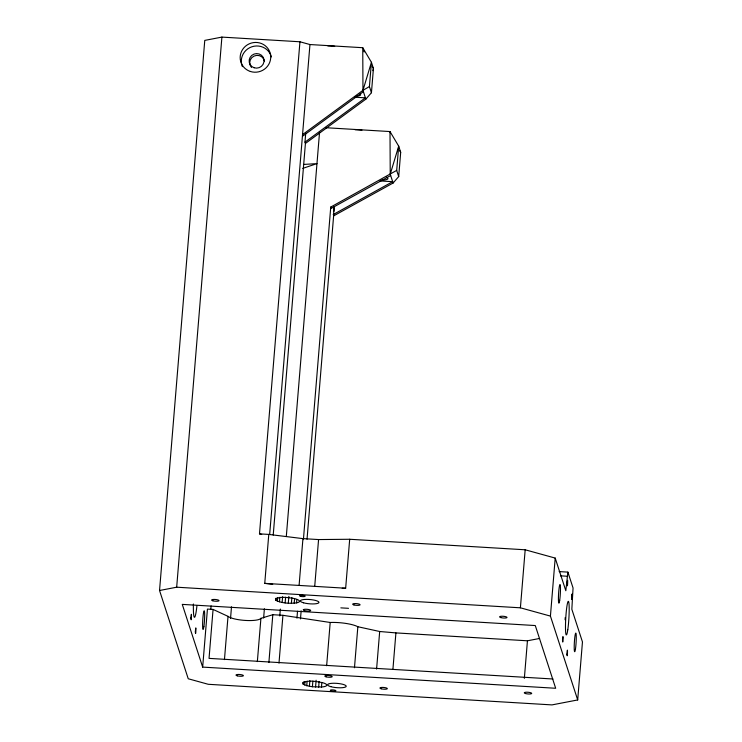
<?xml version="1.0" encoding="UTF-8"?>
<svg xmlns="http://www.w3.org/2000/svg" width="742" height="742" viewBox="0 0 742 742"><rect width="100%" height="100%" fill="white"/><g stroke="black" fill="none" stroke-linecap="round" stroke-linejoin="round"><path stroke-width="1.11" d="M559.143 571.59L567.89 572.11L573.056 587.998L571.841 609.265L582.461 641.932L577.693 699.947L551.974 704.9L208.252 684.291L188.236 678.763L159.539 590.502L204.764 40.402L221.904 37.1L299.944 41.775L309.952 44.539L362.745 47.711L371.417 62.282L373.43 68.459L371.436 92.731L365.843 99.159L305.416 143.447L273.223 535.047M159.539 590.502L176.679 587.2L221.904 37.1M202.668 667.104L182.272 604.387L535.288 625.552L555.675 688.27L202.668 667.104L207.435 609.089L213.065 609.423L228.017 616.352A16.992 3.914 4.7 0 0 245.472 620.442A16.992 3.914 4.7 0 0 260.915 618.327L272.815 614.71L282.925 615.313L330.199 622.473A20.674 4.758 4.7 0 1 357.848 626.73L379.681 631.498L395.913 632.907L527.441 640.791L539.61 638.454M210.811 609.367L211.099 605.908M213.065 609.423L209.04 658.377L552.966 678.995M224.455 659.61L228.017 616.352M230.549 618.355L231.495 606.817M261.713 534.472L259.487 533.86L299.944 41.775M257.353 661.586L260.915 618.327M272.722 584.353L264.755 583.37L268.78 534.416L259.487 533.86M269.68 534.305L309.952 44.539M263.633 618.021L264.393 608.783M305.416 143.447L304.981 142.13L305.732 133.041M268.882 662.523L272.815 614.71M296.846 599.453L296.568 602.866C289.695 603.645 282.257 603.432 275.941 600.371L276.126 598.098M277.369 601.131L277.656 597.737M279.484 601.845L279.855 597.31M279.78 615.971L280.346 609.052M286.319 536.355L319.579 131.89M282.136 602.448L282.6 596.781M278.992 663.125L282.925 615.313M285.141 602.912L285.605 597.245M288.295 603.19L288.861 596.392M291.393 603.283L291.856 597.616M294.212 603.172L294.583 598.636M299.1 585.299L302.94 538.627L268.78 534.416M296.948 618.16L297.514 611.232M303.404 539.638L330.747 207.064L396.692 170.4L398.686 146.137L390.004 131.557L325.692 127.707M307.03 539.23L333.622 215.885L333.835 206.628M300.482 618.902L301.15 610.824M333.993 211.331L334.271 207.908M303.209 684.226L302.727 682.733C308.83 679.913 316.138 681.444 322.51 682.659A12.15 2.792 4.7 0 1 321.481 687.027L312.41 686.758L306.752 685.691L303.209 684.226L303.395 681.954M304.637 684.987L304.916 681.583M314.729 586.254L318.568 539.564L349.686 539.267L525.178 549.785L555.202 558.077L565.821 590.734L567.89 572.11M306.752 685.691L307.123 681.165M309.395 686.304L309.868 680.637M312.41 686.758L312.874 681.1M315.563 687.046L316.12 680.247M318.661 687.138L319.125 681.471M371.436 92.731L369.423 86.554L371.417 62.282L362.968 90.329L365.843 99.159M321.481 687.027L321.852 682.492M326.647 665.741L330.199 622.473M342.21 588.248L345.661 588.221L349.686 539.267M354.472 667.754L357.848 626.73M393.112 183.014L398.695 176.587L400.689 152.314L398.686 146.137L390.236 174.185L393.112 183.014L333.622 215.885M376.593 669.071L379.681 631.498M392.917 669.34L395.913 632.907M577.693 699.947L550.425 616.101L520.402 607.809L525.178 549.785M524.353 678.364L527.441 640.791M550.425 616.101L555.202 558.077M372.883 70.648L373.43 68.459L372.224 66.622M369.423 86.554L362.968 90.329L302.541 134.627L302.977 135.944L363.404 91.656M304.981 142.13L365.407 97.833L355.028 97.211M390.663 175.511L331.173 208.381L330.747 207.064M333.186 214.568L392.676 181.688L379.987 180.927M302.727 168.397L316.964 163.62L303.571 164.446M302.94 538.627L318.568 539.564M560.451 575.838L567.009 576.228M264.755 583.37L345.661 588.221M176.679 587.2L520.402 607.809M340.838 607.865L348.508 608.319M275.941 600.371L275.458 598.887C280.68 596.262 287.015 597.56 292.598 598.2A12.15 2.792 4.7 0 1 296.568 602.866M399.493 150.478L400.689 152.314M364.137 51.996L362.745 47.711L362.968 90.329M390.44 132.883L390.004 131.557L390.236 174.185M396.692 170.4L398.695 176.587M196.899 606.158A21.499 2.003 -86.6 0 1 194.358 617.279A21.499 2.003 -86.6 0 1 193.402 604.007M386.35 177.199A9.349 2.152 4.7 0 1 381.759 180.093M355.075 129.757A17.762 4.09 4.7 0 1 361.966 130.175M327.806 45.911A17.762 4.09 4.7 0 1 334.707 46.319M360.185 93.937A9.349 2.152 4.7 0 1 356.67 96.154M251.492 67.439A7.476 7.244 -18 0 1 253.968 56.123A7.476 7.244 -18 0 1 264.504 61.178M242.393 66.622A15.332 14.849 -18 0 1 251.89 46.774A15.332 14.849 -18 0 1 271.414 56.948M565.218 617.52A16.825 1.567 -86.6 0 1 565.079 619.718M195.35 631.924C195.869 638.89 196.231 619.932 195.35 631.924M566.944 654.203C567.472 661.168 567.825 642.21 566.944 654.203M190.917 617.91C191.353 625.589 191.881 606.659 190.917 617.91M562.51 640.188C562.965 647.775 563.447 629.012 562.51 640.188M567.129 583.973C567.593 591.559 568.066 572.796 567.129 583.973M571.581 597.653C572.036 605.24 572.518 586.477 571.581 597.653M331.275 690.904A2.801 0.649 4.7 0 0 335.848 690.885A2.801 0.649 4.7 0 0 332.166 689.865A2.801 0.649 4.7 0 0 331.275 690.904M381.202 688.78A3.738 0.863 4.7 0 0 387.287 688.762A3.738 0.863 4.7 0 0 382.39 687.407A3.738 0.863 4.7 0 0 381.202 688.78M330.867 686.684A9.349 2.152 4.7 0 0 346.087 686.628A9.349 2.152 4.7 0 0 333.826 683.243A9.349 2.152 4.7 0 0 330.867 686.684M326.063 676.815A3.738 0.863 4.7 0 0 332.147 676.797A3.738 0.863 4.7 0 0 327.241 675.443A3.738 0.863 4.7 0 0 326.063 676.815M237.264 675.823A3.738 0.863 4.7 0 0 243.357 675.804A3.738 0.863 4.7 0 0 238.451 674.45A3.738 0.863 4.7 0 0 237.264 675.823M212.871 600.797A3.738 0.863 4.7 0 0 218.964 600.779A3.738 0.863 4.7 0 0 214.058 599.425A3.738 0.863 4.7 0 0 212.871 600.797M300.519 596.308A2.801 0.649 4.7 0 0 305.092 596.29A2.801 0.649 4.7 0 0 301.41 595.279A2.801 0.649 4.7 0 0 300.519 596.308M353.934 604.925A3.738 0.863 4.7 0 0 360.028 604.906A3.738 0.863 4.7 0 0 355.121 603.552A3.738 0.863 4.7 0 0 353.934 604.925M303.599 602.829A9.349 2.152 4.7 0 0 318.819 602.773A9.349 2.152 4.7 0 0 306.567 599.388A9.349 2.152 4.7 0 0 303.599 602.829M304.535 610.629A3.738 0.863 4.7 0 0 310.62 610.601A3.738 0.863 4.7 0 0 305.723 609.247A3.738 0.863 4.7 0 0 304.535 610.629M525.559 693.566A3.738 0.863 4.7 0 0 531.652 693.547A3.738 0.863 4.7 0 0 526.746 692.193A3.738 0.863 4.7 0 0 525.559 693.566M500.859 617.604A3.738 0.863 4.7 0 0 506.953 617.585A3.738 0.863 4.7 0 0 502.046 616.231A3.738 0.863 4.7 0 0 500.859 617.604M203.883 626.573A9.349 0.872 -86.6 0 0 204.384 611.065A9.349 0.872 -86.6 0 0 202.64 622.751A9.349 0.872 -86.6 0 0 203.883 626.573M250.323 71.455A15.332 14.849 -18 0 0 270.478 54.37A15.332 14.849 -18 0 0 245.537 46.171A15.332 14.849 -18 0 0 250.323 71.455M254.098 67.754A7.476 7.244 -18 0 0 263.929 59.416A7.476 7.244 -18 0 0 251.761 55.418A7.476 7.244 -18 0 0 254.098 67.754M575.486 648.851A9.349 0.872 -86.6 0 0 575.977 633.343A9.349 0.872 -86.6 0 0 574.243 645.03A9.349 0.872 -86.6 0 0 575.486 648.851M567.788 629.735A16.825 1.567 -86.6 0 0 568.678 601.818A16.825 1.567 -86.6 0 0 565.552 622.853A16.825 1.567 -86.6 0 0 567.788 629.735M559.7 600.306A9.349 0.872 -86.6 0 0 560.191 584.798A9.349 0.872 -86.6 0 0 558.457 596.485A9.349 0.872 -86.6 0 0 559.7 600.306"/></g></svg>
